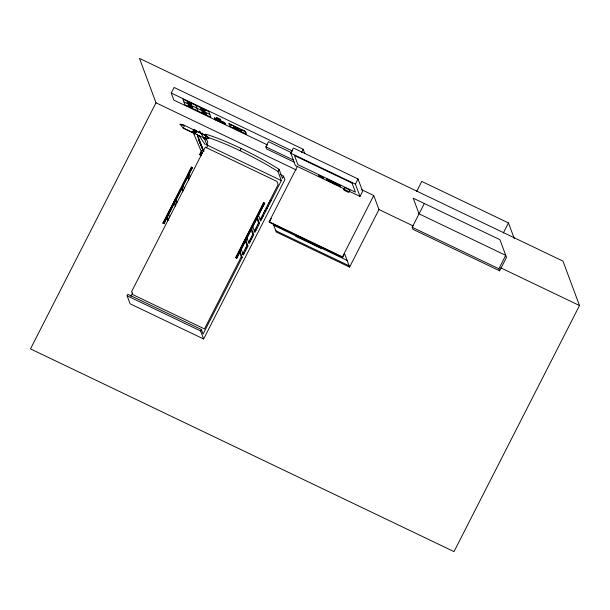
<?xml version="1.0" encoding="UTF-8"?>
<svg xmlns="http://www.w3.org/2000/svg" width="610" height="610" viewBox="0 0 610 610"><rect width="100%" height="100%" fill="white"/><g stroke="black" fill="none" stroke-linecap="round" stroke-linejoin="round"><path stroke-width="0.91" d="M207.713 143.121L207.613 141.474L205.44 138.073M195.581 133.216A1.487 1.449 -20.4 0 1 194.102 133.323L194.819 131.607A1.525 1.472 -22.7 0 0 194.964 130.479L195.108 130.182A1.487 1.449 -20.4 0 0 193.118 130.853A1.487 1.449 -20.4 0 0 193.774 132.797L193.95 133.285L183.32 128.191L180.011 124.249L184.601 125.431L194.476 130.266M155.985 102.8L30.5 348.882L454.015 551.615L579.5 305.534L562.984 261.118L139.469 58.385L155.985 102.8L296.239 169.938M267.546 144.951L173.865 100.109L171.235 93.04L174.086 87.451L303.162 149.244L304.809 153.659M183.32 128.191L184.601 125.431L180.011 124.249M195.108 130.182L193.919 132.843A1.487 1.449 -20.4 0 0 195.917 132.164A1.487 1.449 -20.4 0 0 195.253 130.22A1.487 1.449 -20.4 0 0 193.599 132.637L194.369 131.974M193.919 132.843L195.253 130.22L195.436 130.7A1.487 1.449 -20.4 0 1 196.092 132.644M204.8 135.588L205.555 134.116A62.449 9.485 27 0 1 279.09 169.313L282.46 178.387L283.589 176.191L280.165 174.551M214.59 118.088L224.701 122.656L225.113 124.28L215.109 119.476L214.59 118.088L224.587 122.869L225.113 124.28M204.731 138.409L206.02 135.649L195.383 130.563A1.487 1.449 -20.4 0 1 196.039 132.507A1.487 1.449 -20.4 0 1 194.049 133.186L204.731 138.409C215.665 140.727 199.905 131.356 208.78 138.112M215.109 119.476L219.684 121.405M163.007 222.955L191.494 167.087L192.363 167.498L164.014 223.748L163.007 222.955L164.014 223.748M163.152 223.336L166.172 217.412M167.415 214.964L166.599 216.565L167.468 216.985L168.391 219.463M180.865 188.589L167.826 214.171L168.696 214.583L169.618 217.069M182.931 184.54L186.385 177.769M187.247 176.076L191.494 167.087M163.876 223.374L192.363 167.498M283.589 176.191L284.878 179.66L203.626 338.992L130.09 303.795L127.101 295.758L127.841 294.31L201.376 329.514L203.077 334.074L242.208 257.329L240.134 251.755M201.483 155.702L199.691 154.322L201.536 150.7M199.927 154.955L201.773 151.333M219.905 120.361L220.431 121.756M130.83 296.338L132.545 292.968M206.546 147.856L207.804 145.393L207.186 143.739M224.96 123.357L214.85 118.79L214.697 117.867M239.989 150.678L241.118 148.474M294.111 162.123L266.654 148.977L265.861 146.85L268.491 141.695L291.656 152.782M258.61 215.521L260.683 221.094L281.34 180.59L277.962 171.517L279.09 169.313M235.719 257.496L263.665 202.703L264.641 203.168L236.81 258.266L235.719 257.496L236.81 258.266M235.834 257.801L239.951 249.734M240.31 249.025L251.472 227.133M251.861 226.379L256.474 217.32M256.863 216.565L257.633 215.055M258.045 214.255L263.665 202.703M236.703 257.969L264.641 203.168M344.68 189.108L295.362 165.501L290.787 153.186L293.418 148.024L358.039 178.966L362.622 191.273L359.991 196.435L348.935 191.143M203.626 338.992L200.637 330.963L201.376 329.514M239.227 251.152L241.293 256.726L204.48 328.927L132.789 294.615L131.646 291.534L205.28 147.132L276.971 181.445L278.114 184.533L260.135 219.783M242.383 254.599L247.004 245.54L245.235 240.797M248.544 242.521L252.776 234.217L251.015 229.474M253.935 231.952L258.548 222.894L256.787 218.151M245.906 240.431L247.98 246.005L243.359 255.064L241.285 249.49M251.678 229.108L253.752 234.682L249.132 243.741L247.065 238.167M257.458 217.785L259.532 223.359L254.911 232.418L252.837 226.844M301.538 152.439L303.162 149.244M361.806 189.786L373.747 195.505L378.962 209.543L349.599 267.127L344.597 253.676L342.675 257.435L269.361 222.337L269.14 221.758L297.428 166.286M269.361 222.337L271.275 218.578M326.457 179.348L326.678 178.921L339.823 185.211L340.09 186.957L339.602 185.638L326.457 179.348L326.945 180.667L326.678 178.921M326.922 179.576L326.701 180.003L339.846 186.294L340.067 185.867M333.251 182.062L333.517 183.808L333.739 183.381M339.602 185.638L339.823 185.211M359.991 196.435L355.409 184.121L358.039 178.966M342.675 257.435L342.462 256.848L373.747 195.505M416.645 191.487L421.777 181.429L508.458 222.924L514.276 238.586M499.643 270.825L498.881 268.774L505.728 255.346L419.055 213.851L413.229 198.197L499.91 239.684L506.498 257.397L499.643 270.825L412.97 229.337L412.2 227.278L424.179 203.793M503.326 232.982L508.458 222.924M204.685 138.272L208.727 137.967M193.484 130.586L194.964 130.479M321.592 177.281L322.652 177.922L321.462 177.243M240.935 129.564C244.29 130.959 237.847 128.123 241.758 130.204M221.926 122.503L222.97 123.09L222.833 122.709M321.805 177.373L322.225 177.563M322.598 177.762L322.98 177.975M221.948 121.992C222.429 122.069 222.238 121.764 222.871 122.511M321.76 176.824L322.637 177.35L321.546 176.709M320.311 176.099C319.304 175.55 322.492 177.213 320.494 176.305M320.608 176.366C321.722 176.778 318.534 175.283 320.372 176.252M320.349 176.671L319.983 176.534L320.41 176.831M320.646 176.938L321.264 177.19L319.739 176.427L321.035 177.068L320.532 176.885M171.235 93.04L292.419 151.051M183.953 101.984L209.802 114.36M290.787 153.186L355.409 184.121M245.502 131.646L243.779 130.822L245.716 132.225M245.54 131.76L244.465 131.325M237.389 128.062L239.15 129.084L236.642 127.406L236.855 127.986L238.03 128.245L237.511 127.909M216.786 119.659L218.113 120.254M220.431 121.771L225.22 124.066M265.861 146.85L293.318 159.995M378.962 209.543L413.245 225.952M500.657 267.79L579.5 305.534M412.2 227.278L498.881 268.774M195.436 130.7L206.073 135.786M183.267 128.054L193.904 133.148A1.487 1.449 -20.4 0 1 194.11 130.456M207.804 145.393L281.34 180.59M202.688 150.35L204.243 151.097M199.691 154.322L201.247 155.07M270.032 200.377L271.008 200.842M268.743 202.909L269.719 203.374M191.639 167.468L192.508 167.88M263.779 203.008L264.755 203.473M267.454 205.44L268.43 205.906M266.158 207.972L267.142 208.437M188.33 173.949L189.199 174.368L190.122 176.847M264.87 210.503L265.846 210.969M263.581 213.035L264.557 213.5M262.285 215.566L263.268 216.031M269.14 221.758L342.462 256.848M260.996 218.098L261.972 218.563M273.776 225.304L347.098 260.401M275.781 230.702L349.103 265.8M258.548 222.894L259.532 223.359M349.599 267.127L276.277 232.029L273.158 223.649M257.397 225.159L258.373 225.624M256.238 227.423L257.222 227.888M255.087 229.688L256.063 230.153M252.776 234.217L253.752 234.682M175.154 199.767L176.023 200.187L176.953 202.68M251.625 236.482L252.601 236.947M250.466 238.746L251.442 239.212M174.803 202.581L173.934 202.169L175.413 206.149M249.315 241.011L250.291 241.476M247.004 245.54L247.98 246.005M245.845 247.805L246.829 248.27M244.694 250.069L245.67 250.535M243.535 252.334L244.518 252.799M127.101 295.758L200.637 330.963M241.186 129.869L241.735 130.174M240.904 129.724L242.376 130.51L240.63 129.671M241.293 256.726L242.208 257.329M205.257 144.7L199.18 135.855M206.721 144.928L206.988 145.264L204.746 139.232L199.379 131.074L199.836 132.317M202.024 132.881L203 134.36M199.584 131.63L200.255 132.652L200.049 132.095M203.61 137.753L204.952 139.789M193.858 132.85L194.384 134.055M199.058 140.75L200.171 143.342M200.919 145.073L203.519 151.127M199.005 140.643L200.103 143.205M200.842 144.913L203.404 150.891L200.858 144.776M193.21 132.446L202.185 153.56A1.098 1.067 -20.4 0 1 202.245 152.736M199.035 140.43L200.126 143.037M199.668 142.054L203.237 150.67M197.373 135.877L203.26 150.655M197.19 134.169L203.595 150.876M321.531 248.163L321.744 248.743L295.781 236.322L295.568 235.734M245.502 131.821L244.564 131.577M217.602 120.017L216.641 119.27L217.282 119.857M195.825 105.347L197.93 110.997M204.075 138.211L204.281 138.775M188.116 176.488L189.039 178.974M187.544 176.869L188.726 180.049M183.366 185.806L184.289 188.292M182.146 188.208L183.069 190.686M181.574 188.581L182.756 191.761M174.803 202.596L175.733 205.074M166.896 217.358L168.078 220.538M344.452 188.04A3.172 0.48 27 0 1 347.608 188.894A3.172 0.48 27 0 1 349.286 190.602M193.95 133.285A1.487 1.449 -20.4 0 1 193.378 132.789M194.925 130.54A1.487 1.449 -20.4 0 1 195.291 130.662L195.238 130.525A1.487 1.449 -20.4 0 0 194.872 130.403M206.82 137.052A62.449 9.485 27 0 1 277.962 171.517M218.235 120.78L217.099 120.025L218.235 120.78M234.461 126.659L232.822 125.576L235.086 127.002L234.324 126.293L234.453 126.697M208.75 111.538L182.901 99.163L185.005 104.813L210.854 117.189L208.75 111.538M188.589 103.22L188.132 102.472L188.589 103.22M190.183 103.982L189.733 103.242L190.183 103.982M202.23 109.769L201.773 109.03L202.23 109.769M203.831 110.532L203.374 109.792L203.831 110.532M220.347 119.202L216.329 117.28L216.68 118.21L220.698 120.139L220.347 119.202M245.51 131.455L228.963 123.533L230.016 126.361L246.554 134.276L245.51 131.455M229.695 124.074L228.956 123.723L231.342 125.34L229.695 124.074M352.046 183.114L294.477 155.55L297.855 164.624L355.424 192.18L352.046 183.114M237.892 128.649L233.668 127.193L236.756 128.954L237.008 129.64L241.232 131.097L238.144 129.335L237.892 128.649M203.565 112.758L203.115 112.011L203.565 112.758M205.166 113.521L204.716 112.781L205.166 113.521M189.687 106.163L189.23 105.416L189.687 106.163M191.288 106.925L190.831 106.178L191.288 106.925M323.33 177.449L318.771 175.261L319.167 176.328L323.727 178.509L323.33 177.449M201.369 109.457A2.684 0.404 27 0 0 205.273 111.119A2.684 0.404 27 0 0 202.093 109.037A2.684 0.404 27 0 0 201.369 109.457M188.825 105.843A2.684 0.404 27 0 0 192.729 107.505A2.684 0.404 27 0 0 189.55 105.423A2.684 0.404 27 0 0 188.825 105.843M187.72 102.899A2.684 0.404 27 0 0 191.624 104.569A2.684 0.404 27 0 0 188.444 102.48A2.684 0.404 27 0 0 187.72 102.899M202.703 112.438A2.684 0.404 27 0 0 206.607 114.108A2.684 0.404 27 0 0 203.427 112.019A2.684 0.404 27 0 0 202.703 112.438M344.459 190.328A3.172 0.48 27 0 0 349.072 192.295A3.172 0.48 27 0 0 345.313 189.832A3.172 0.48 27 0 0 344.459 190.328"/></g></svg>
